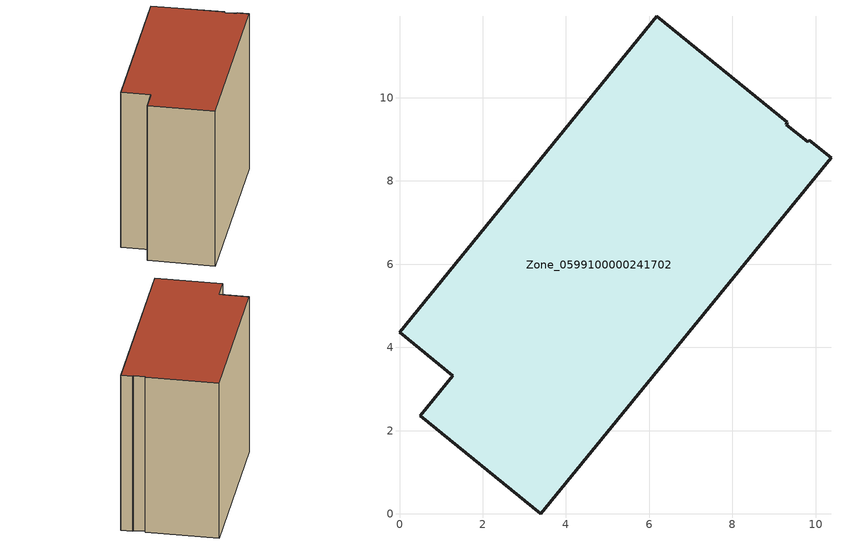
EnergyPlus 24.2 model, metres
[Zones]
Zone_0599100000241702
 floor ground (C_G): 0.5,2.36 1.28,3.32 0,4.37 6.18,11.96 9.32,9.41 9.3,9.35 9.81,8.94 9.85,8.98 10.37,8.56 3.4,0 z0
 wall outside (C_F): 1.28,3.32 0.5,2.36 3.4,0 10.37,8.56 9.85,8.98 9.81,8.94 9.3,9.35 9.32,9.41 6.18,11.96 0,4.37 1.28,3.32 z0:9.56
 roof outside (C_R): 9.32,9.41 6.18,11.96 0,4.37 1.28,3.32 0.5,2.36 3.4,0 10.37,8.56 9.85,8.98 9.81,8.94 9.3,9.35 z9.56
[BUILDING]
Pand.0599100000241702: North Axis=0; Terrain=City; Loads Convergence Tolerance Value=0.04; Temperature Convergence Tolerance Value=0.4; Solar Distribution=FullExterior; Maximum Number of Warmup Days=25; Minimum Number of Warmup Days=1
[Site:Location]
Rotterdam.The.Hague.AP_ZH_NLD Design_Conditions: Latitude=51.96; Longitude=4.45; Time Zone=1; Elevation=-4.5
[SITE:GROUNDTEMPERATURE:BUILDINGSURFACE]
18, 18, 18, 18, 18, 18, 18, 18, 18, 18, 18, 18
[MATERIAL] Thermal Absorptance=0.9; Solar Absorptance=0.7; Visible Absorptance=0.7
Name | Roughness | Thickness | Conductivity | Density | Specific Heat
G.TI.1946 | MediumSmooth | 0.15 | 1 | 540 | 1210
F.TI.1946 | Rough | 0.3 | 0.857143 | 1920 | 840
R.TI.1946 | MediumRough | 0.2 | 0.1 | 1500 | 1000
[CONSTRUCTION]
C_G: G.TI.1946
C_F: F.TI.1946
C_R: R.TI.1946
[ZONE]
Zone_0599100000241702: Type=1; Multiplier=1; Ceiling Height=Autocalculate; Volume=Autocalculate; Floor Area=autocalculate; Part of Total Floor Area=Yes
[ZONEINFILTRATION:DESIGNFLOWRATE]
Infil_Zone_0599100000241702: Zone or ZoneList or Space or SpaceList=Zone_0599100000241702; Schedule=AlwaysOn; Design Flow Rate Calculation Method=Flow/Area; Flow Rate per Floor Area=0.003; Constant Term Coefficient=1; Temperature Term Coefficient=0; Velocity Term Coefficient=0; Velocity Squared Term Coefficient=0
[HVACTEMPLATE:ZONE:IDEALLOADSAIRSYSTEM]
Zone_0599100000241702: Maximum Heating Supply Air Temperature=50; Minimum Cooling Supply Air Temperature=13; Maximum Heating Supply Air Humidity Ratio=0.0156; Minimum Cooling Supply Air Humidity Ratio=0.0077; Heating Limit=NoLimit; Cooling Limit=NoLimit; Dehumidification Control Type=ConstantSensibleHeatRatio; Cooling Sensible Heat Ratio=0.7; Dehumidification Setpoint=60; Humidification Control Type=None; Humidification Setpoint=30; Outdoor Air Method=None; Outdoor Air Flow Rate per Person=0.00944; Outdoor Air Flow Rate per Zone Floor Area=0; Outdoor Air Flow Rate per Zone=0; Demand Controlled Ventilation Type=None; Outdoor Air Economizer Type=NoEconomizer; Heat Recovery Type=None; Sensible Heat Recovery Effectiveness=0.7; Latent Heat Recovery Effectiveness=0.65
[ZONECONTROL:THERMOSTAT]
ThermostatControl_Zone_0599100000241702: Zone or ZoneList=Zone_0599100000241702; Control Type Schedule=DualSetpointControlType; Control 1=Thermostat_Zone_0599100000241702; Temperature Difference Between Cutout And Setpoint=0
[THERMOSTATSETPOINT:DUALSETPOINT]
Thermostat_Zone_0599100000241702: Heating Setpoint Temperature Schedule=HeatingSetpoint_Zone_0599100000241702; Cooling Setpoint Temperature Schedule=CoolingSetpoint_Zone_0599100000241702
[SCHEDULE:COMPACT]
HeatingSetpoint_Zone_0599100000241702: Through: 12/31, For: AllDays, Until: 24:00, 21
CoolingSetpoint_Zone_0599100000241702: Through: 12/31, For: AllDays, Until: 24:00, 24
DualSetpointControlType: Through: 12/31, For: AllDays, Until: 24:00, 4
AlwaysOn: Through: 12/31, For: AllDays, Until: 24:00, 1
